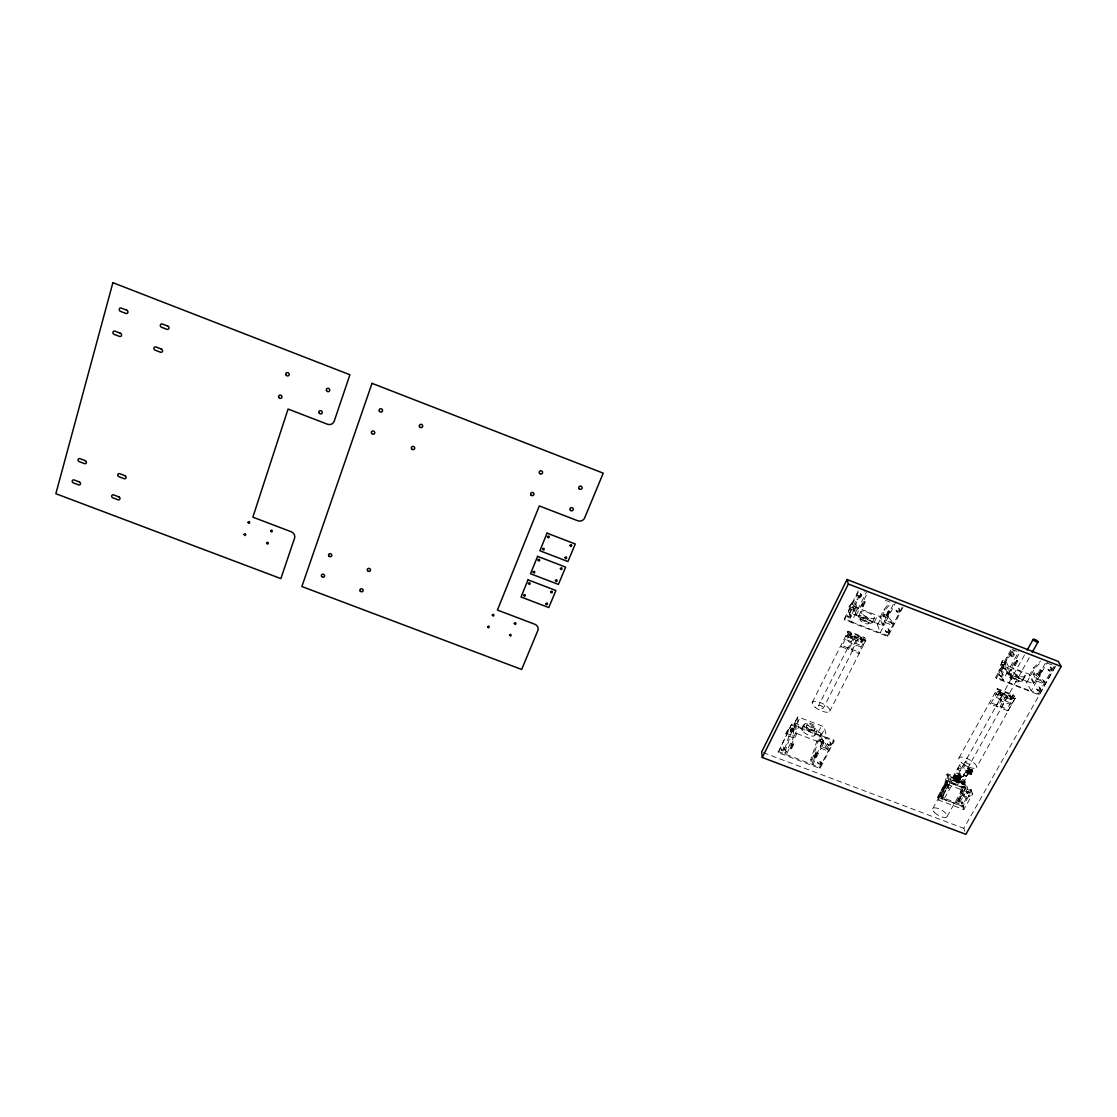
<?xml version="1.0" encoding="UTF-8"?>
<svg xmlns="http://www.w3.org/2000/svg" width="1117" height="1117" viewBox="0 0 1117 1117"><rect width="100%" height="100%" fill="white"/><g stroke="black" fill="none" stroke-linecap="round" stroke-linejoin="round"><path stroke-width="0.75" stroke-dasharray="5 3.75" d="M849.353 613.345L851.726 621.96L880.364 633.004L877.096 623.719A2.499 0.768 26.2 0 0 876.119 623.035L850.302 613.051A2.499 0.768 25.9 0 0 849.548 613.093L852.913 606.377A2.499 0.754 25.9 0 1 853.667 606.349L879.526 616.347A2.513 0.754 26.2 0 1 880.489 617.045L883.701 625.911M957.548 769.418L958.149 767.91M956.222 778.13L957.52 775.631M954.211 774.919L956.278 775.561L955.021 778.06M960.397 776.008L961.22 777.125L958.944 775.631L961.96 775.952L959.461 774.528L955.943 780.657L954.435 780.085L953.75 778.144L956.613 772.992C958.344 772.615 959.88 776.929 957.297 774.919L956.613 772.992M797.329 717.268L798.892 727.111L826.775 737.695L824.318 727.265A2.429 0.908 27.2 0 0 823.411 726.539L798.278 716.988A2.429 0.908 26.8 0 0 797.51 717.072L794.131 723.816L795.639 733.115M960.243 774.612L956.627 781.034L956.361 780.266L958.456 781.132L958.414 782.207L956.25 780.741L958.623 781.774L961.304 776.985M956.25 780.392L956.403 781.593L958.428 782.165M943.251 795.737L947.984 775.17M847.621 648.209L818.663 705.553M945.401 786.717L942.692 787.68L946.183 789.007L945.401 786.717L944.549 788.253L945.317 790.543L941.617 797.231L946.825 774.737L964.125 781.314L959.014 803.821L962.756 797.161L961.932 794.843L966.233 798.473L962.756 797.161M958.302 801.364L962.966 780.867L965.619 788.49L958.065 801.978L960.201 798.138M954.728 775.449L956.012 776.427M852.746 606.531L855.036 614.839M820.478 734.148L822.266 743.21L811.57 764.112L810.774 759.672L816.778 741.423L820.478 734.148L821.651 734.595L823.452 743.657M820.395 739.3L821.847 746.77L828.954 749.465L823.62 740.529L820.395 739.3L819.599 740.864L821.051 748.348L812.743 764.559L811.947 760.105L817.937 741.856L824.849 728.27M793.265 737.82L786.145 735.126L785.865 733.338L789.635 727.628L792.875 728.856L792.079 730.434L793.265 737.82L785.097 754.115L784.441 749.702L790.515 731.453L797.315 717.812M795.332 724.598L796.826 733.562L786.27 754.547L785.614 750.149L791.688 731.9L795.332 724.598L794.159 724.165M794.131 723.69L794.355 723.383A2.416 0.922 26.9 0 1 795.122 723.285L820.213 732.822A2.429 0.922 27.2 0 1 821.121 733.548L821.637 734.553M998.891 670.87L998.961 670.8A2.541 0.74 27.5 0 1 999.617 670.731L1025.043 680.56A2.541 0.74 27.8 0 1 1026.09 681.272L1031.41 691.297L1003.206 680.407L998.849 671.08L1002.563 664.252A2.541 0.726 27.5 0 1 1003.22 664.182L1028.701 674.04A2.555 0.726 27.7 0 1 1029.734 674.752L1034.942 684.344M1010.857 649.926L995.806 677.251L1003.038 680.058L1008.511 670.158L1001.265 667.352L1000.469 665.676L1002.759 660.315L1006.054 661.585L1009.433 668.497L1018.983 651.239M1000.469 665.676L1002.759 660.315M852.508 650.625L823.452 707.996A2.681 0.977 26.9 0 1 819.459 706.921A2.681 0.977 26.9 0 1 820.255 705.427A2.681 0.977 26.9 0 1 823.452 707.996M858.275 590.795L844.284 618.79L851.629 621.624L856.711 611.488L849.353 608.639L848.92 607.103L852.355 602.119L855.692 603.417L857.577 609.784L850.205 606.936L849.772 605.4M821.847 746.77L826.692 737.318L833.813 740.026L834.078 741.227L820.06 768.468L778.158 752.635L791.688 724.025L798.837 726.734L794.061 736.243L786.927 733.534L786.661 731.761M778.158 752.635L791.688 724.025M903.039 607.173L887.917 636.564L844.564 619.837L859.35 590.237M849.409 613.722L856.711 599.201L862.073 592.485M856.711 611.488L854.854 605.107L855.692 603.417M893.293 604.311L882.486 625.45L856.25 615.313L853.988 607.508L857.912 599.675L864.363 591.619M796.84 723.774L799.995 717.491M852.062 613.61L855.427 606.908M857.577 609.784L866.457 592.108M812.296 702.37L847.803 631.719M864.223 637.36L861.696 642.331L845.792 636.201L848.292 631.231L864.223 637.36A10.025 3.183 26.2 0 1 865.382 638.756L858.666 651.979A9.983 3.253 26.3 0 1 859.113 653.585L851.964 650.848A2.723 0.894 26.3 0 0 851.531 649.228L858.233 635.992L865.382 638.756M856.25 615.313L866.918 594.09M790.222 748.488L792.218 742.931L793.615 744.592L791.422 748.935L790.026 747.273L791.422 748.935M855.315 636.285L848.613 649.549L841.464 646.799L848.138 633.521L855.315 636.285A2.737 0.866 26.2 0 0 858.68 637.584L865.857 640.334L829.833 711.194M861.71 606.322L863.762 600.597L865.326 602.105L862.966 606.81L861.402 605.302L862.966 606.81M791.241 747.734L793.419 743.391M862.645 605.777L865.019 601.086M801.936 728.731L804.086 724.472M858.652 616.067L860.942 611.53M865.857 640.334A10.025 3.183 26.2 0 1 865.354 641.046L862.771 646.059A9.997 3.211 26.3 0 1 855.357 645.123A9.997 3.211 26.3 0 1 846.77 639.901L849.297 634.903A10.025 3.183 26.2 0 1 848.138 633.521M806.432 725.841L807.465 723.788M860.006 619.6L861.109 617.422M848.613 649.549A2.723 0.894 26.3 0 1 848.194 647.944L854.882 634.707A2.737 0.866 26.2 0 1 858.233 635.992M851.964 650.848L858.68 637.584M814.516 729.959A4.552 1.717 27.1 0 0 809.56 725.505A4.552 1.717 27.1 0 0 807.563 727.809A4.552 1.717 27.1 0 0 814.516 729.959L815.564 727.907A4.552 1.717 27 0 0 810.593 723.453A4.552 1.717 27 0 0 808.61 725.757A4.552 1.717 27 0 0 815.564 727.907M868.398 623.719A4.691 1.438 26.1 0 0 863.106 619.502A4.691 1.438 26.1 0 0 861.305 621.401A4.691 1.438 26.1 0 0 868.398 623.719L869.515 621.541A4.691 1.438 26.1 0 0 864.195 617.338A4.691 1.438 26.1 0 0 862.408 619.209A4.691 1.438 26.1 0 0 869.515 621.541M814.851 735.307L817.03 731.049M872.098 622.658L874.402 618.12M818.44 731.984L821.623 725.701M874.276 622.183L877.669 615.509M882.486 625.45L879.903 617.519L883.882 609.728L889.425 603.082M877.683 624.64L885.083 610.189L890.64 603.557M887.917 636.564L887.568 635.489L880.252 632.669L885.418 622.574L883.268 616.095L884.119 614.406L887.457 615.704L893.628 623.719L886.284 620.884L884.119 614.406M814 756.349L816.22 752.02L817.421 752.481L815.438 758.024L814 756.349L815.438 758.024M886.27 614.922L888.657 610.231L889.914 610.72L887.861 616.444L886.27 614.922L887.861 616.444M814.223 757.563L816.22 752.02M886.619 615.956L888.657 610.231M815.215 756.809L817.421 752.481M887.512 615.397L889.914 610.72M821.051 748.348L828.144 751.043L822.824 742.093L823.62 740.529M886.284 620.884L895.289 603.278M958.051 778.703L956.236 778.158L957.618 775.659L958.944 776.58L957.185 776.05M827.781 749.228L828.591 747.65M885.418 622.574L892.748 625.408L893.083 622.155M820.06 768.468L819.822 767.239L833.813 740.026M887.568 635.489L902.662 606.14M957.52 776.999L958.735 777.46M954.546 775.868L953.862 777.111M1055.272 666.179L1039.033 694.872L996.322 678.382L1011.416 651.016M1045.358 663.247L1033.742 683.869L1007.911 673.886L1003.82 665.425L1008.037 657.787L1014.781 651.085M1001.307 671.261L1004.923 664.713M963.622 795.611L962.798 793.307L967.099 796.938L963.622 795.611L967.657 788.407L964.697 780.28L947.398 773.704L946.825 774.737L949.618 782.808M962.952 806.418L938.545 797.175L938.14 795.904L946.685 780.448L971.148 789.733L971.622 791.004L962.798 806.669L937.749 797.189L946.406 781.537L971.622 791.004M958.958 757.898L997.327 688.658L1013.021 694.704A10.179 3.058 27.9 0 1 1014.404 696.17L1007.185 709.086A10.151 3.128 28 0 1 1007.981 710.817L1015.227 697.888L1008.162 695.165A2.779 0.838 27.9 0 1 1004.853 693.88L997.774 691.158L990.597 704.143L997.635 706.838L1004.853 693.88M938.545 797.175L947.118 781.691L946.685 780.448M932.737 808.652L949.673 778.074M1007.911 673.886L1019.374 653.18M971.567 791.101L972.614 793.964L963.831 809.574L938.685 800.065L947.37 784.371L946.406 781.537M1008.637 673.774L1011.094 669.334M1013.985 665.229L1016.526 660.636L1015.967 659.533L1017.769 661.11L1015.213 665.704L1013.426 664.112L1015.213 665.704M996.448 697.511L1012.197 703.57A10.165 3.086 27.9 0 1 1005.384 702.844A10.165 3.086 27.9 0 1 996.448 697.511L999.157 692.624A10.179 3.058 27.9 0 1 997.774 691.158M1014.669 664.601L1017.21 660.007M946.183 789.007L950.19 781.774M952.55 777.641L959.726 764.726M943.39 795.053L950.455 782.305L947.398 773.704M1009.963 677.209L1011.136 675.087M954.435 780.085L958.121 773.564M944.521 798.32L952.536 783.911L965.577 788.546M954.295 780.783L954.588 780.266A2.318 0.824 28.9 0 0 952.075 778.032A2.318 0.824 28.9 0 0 951.056 779.094A2.318 0.824 28.9 0 0 954.532 780.336M958.288 774.053L1024.694 654.618M997.635 706.838A2.779 0.852 28 0 1 996.867 705.12L1004.057 692.177A2.779 0.838 27.9 0 1 1007.366 693.448L1014.404 696.17M956.836 779.652L959.042 781.258L956.599 779.68L959.698 774.5M957.004 779.666L960.048 774.556M957.074 780.699L960.438 774.681M957.255 780.825L960.648 774.765M957.451 780.937L960.843 774.863M957.66 781.048L961.025 774.975M957.869 781.146L961.22 775.1M958.079 781.23L961.402 775.226M958.26 781.3L961.555 775.352M1007.981 710.817L1000.944 708.122A2.779 0.852 28 0 0 1000.162 706.377L1007.366 693.448M958.442 781.341L961.695 775.491M958.679 781.425L961.891 775.743M958.972 781.314L961.96 776.036M966.526 776.594L963.608 775.491A2.681 0.949 28.9 0 0 963.385 774.863L965.074 771.833L967.992 772.95L966.303 775.98A5.962 2.094 28.9 0 1 966.526 776.594L968.216 773.564L965.297 772.461M972.279 770.102L967.127 768.147L965.716 770.674L970.533 773.215L972.111 769.39L970.603 773.118M1000.944 708.122L1008.162 695.165M962.994 776.65L1029.665 656.978M967.35 771.135L969.081 768.035M967.182 771.945L969.361 768.217L972.013 769.25M1018.327 681.761A4.775 1.382 27.7 0 0 1013.021 677.391A4.775 1.382 27.7 0 0 1011.206 679.136A4.775 1.382 27.7 0 0 1018.327 681.761L1019.598 679.513M962.994 783.394L970.059 770.66A6.353 2.206 28.8 0 0 970.296 769.892M1010.313 699.549A10.165 3.086 27.9 0 0 1001.432 694.271A10.165 3.086 27.9 0 0 994.647 693.517L1010.313 699.549L1013.021 694.704M967.629 771.316L970.031 772.224L971.762 769.124M1014.445 699.661L1015.13 698.418M970.38 773.159L972.111 770.046M964.097 784.595A2.318 0.824 29.1 0 0 961.625 782.291A2.318 0.824 29.1 0 0 960.634 783.352A2.318 0.824 29.1 0 0 964.097 784.595L964.432 784.022M1022.111 680.839L1024.596 676.399M965.591 772.001L970.603 773.774L972.586 770.786M1023.2 679.708L1026.844 673.188M947.048 816.653L964.166 786.047M970.394 769.892L969.793 771.945L968.579 769.795L970.408 770.144L968.551 773.788L970.952 774.695L972.698 770.925L971.19 774.653L972.935 771.638M956.124 802.718L964.18 788.337M1015.227 697.888A10.179 3.058 27.9 0 1 1014.962 698.67L976.495 767.435M958.456 800.763L965.577 788.057M1033.742 683.869L1029.343 675.296L1033.616 667.687L1040.527 661.069M1026.858 682.25L1034.803 668.148L1041.728 661.529M1033.141 674.054L1036.422 675.324L1044.004 683.869L1036.785 681.077L1033.141 674.054L1034.063 672.42L1037.344 673.691L1044.94 682.222L1037.707 679.429L1034.063 672.42M963.831 809.574L962.491 805.134L971.148 789.733M1036.422 675.324L1037.344 673.691M1037.93 673.593L1040.499 669.027L1041.728 669.502L1042.329 670.619L1039.745 675.199L1037.93 673.593L1039.745 675.199M1038.517 674.724L1041.1 670.144L1040.499 669.027M1036.785 681.077L1031.228 690.934L1038.447 693.713L1039.033 694.872M1037.707 679.429L1047.397 662.241M1043.11 682.166L1044.046 680.518M1038.447 693.713L1054.657 665.062M964.823 831.341L963.789 828.353L1055.719 666.011M785.865 733.338L788.853 729.206L792.079 730.434M848.92 607.103L851.517 603.808L854.854 605.107M1013.58 650.625L1006.85 657.327L1008.037 657.787M1014.92 698.697L999.157 692.624M997.299 688.686L997.327 688.658A10.179 3.058 27.9 0 0 997.006 689.468L1004.057 692.177M969.751 770.912C975.239 777.586 962.631 768.929 972.865 771.652M970.017 770.772L970.087 770.716A5.976 2.08 28.8 0 1 961.863 768.049A5.976 2.08 28.8 0 1 961.821 764.251A5.976 2.08 28.8 0 1 970.045 769.264M956.278 775.561L954.895 778.046L953.373 777.474A5.962 2.122 29 0 1 953.206 776.999L955.314 777.669M865.298 641.074L849.297 634.903M848.25 631.259L848.292 631.231A10.025 3.183 26.2 0 0 847.719 631.943L854.882 634.707M957.897 769.571L958.456 768.007M969.849 770.87L968.523 770.437M970.101 771.833L971.315 772.364M944.549 788.253L941.84 789.216L945.317 790.543M851.196 635.852C846.532 634.107 854.114 631.901 851.056 636.048M970.254 771.763L969.444 772.908M861.444 639.79C865.843 642.038 858.638 643.951 861.235 639.846C864.446 636.606 856.767 637.193 861.263 639.971M938.14 795.904L962.491 805.134M792.4 744.131L793.615 744.592M816.443 753.235L817.644 753.696M784.441 749.702L785.614 750.149M810.774 759.672L811.947 760.105M777.991 751.42L819.822 767.239M763.288 752.621L963.789 828.353M972.348 770.66L967.364 768.761A2.695 0.935 28.8 0 1 963.999 768.105A2.695 0.935 28.8 0 1 963.231 766.053A2.695 0.935 28.8 0 1 967.127 768.147M958.344 767.812L961.234 768.915M965.94 771.302L968.216 772.196A5.976 2.094 28.9 0 0 967.448 771.247M957.674 769.613L960.564 770.702M963.385 774.863L966.303 775.98M956.11 775.086L954.588 774.514A5.962 2.108 28.9 0 0 954.756 774.989M956.403 778.619L957.395 778.591M953.75 778.144L955.258 778.717L955.943 780.657M791.869 725.198L834.078 741.227M947.37 784.371L972.614 793.964M819.599 740.864L822.824 742.093M796.826 733.562L822.266 743.21M790.515 731.453L791.688 731.9M816.778 741.423L817.937 741.856M848.194 647.944L841.059 645.207A9.983 3.253 26.3 0 0 841.464 646.799M851.531 649.228L858.666 651.979M996.867 705.12L989.844 702.411A10.151 3.128 28 0 0 990.597 704.143M1000.162 706.377L1007.185 709.086M952.536 783.911L950.455 782.305M852.788 607.034L853.988 607.508M879.903 617.519L881.118 617.98M1002.466 664.531L1003.82 665.425M1029.343 675.296L1030.53 675.757M1009.433 668.497L1002.172 665.69L1001.377 664.029M846.77 639.901L862.771 646.059M885.25 600.276L890.095 602.147M1012.253 649.494L1017.029 651.351M1047.313 663.093L1052.088 664.936M864.069 601.616L865.326 602.105M889.006 611.264L890.263 611.753M1016.526 660.636L1017.769 661.11M1041.1 670.144L1042.329 670.619M856.711 599.201L857.912 599.675M883.882 609.728L885.083 610.189M1033.616 667.687L1034.803 668.148M883.268 616.095L886.591 617.38L892.218 623.845M1001.851 661.962L1005.146 663.233L1008.511 670.158M960.313 775.966L959.461 774.528M947.844 783.226C946.183 781.314 945.122 786.033 947.649 785.768C949.548 783.45 947.635 784.218 946.085 784.008M941.896 794.117L940.193 794.117L940.514 796.1L942.259 796.184L941.938 794.201L942.357 795.472M963.287 803.402C959.266 803.751 962.379 799.381 963.329 803.57C961.919 805.664 960.829 803.332 962.854 802.201M968.844 791.255C959.978 794.494 976.188 793.503 967.071 792.037M969.347 792.609L968.118 792.135L967.504 793.224M970.715 770.73L969.584 770.241L968.872 771.358M1051.055 667.589L1051.669 668.706M852.271 636.397L850.344 636.718L851.978 638.631L852.271 636.397L851.685 637.57L850.358 636.899M1048.081 669.278L1048.695 670.395M1000.497 691.144L998.556 691.465L1000.385 693.434L1000.497 691.144L999.855 692.289L998.612 691.814M1001.014 692.289L999.757 691.8L999.129 692.945M1001.809 693.992L999.855 694.299L1001.684 696.282L1001.809 693.992L1001.167 695.137L999.91 694.648M1002.326 695.123L1001.069 694.648L1000.427 695.793M1010.536 695.025C1004.895 694.732 1014.39 698.111 1011.793 700.164C1007.953 698.725 1013.384 694.411 1008.651 695.682M1011.08 696.156L1009.824 695.682L1009.182 696.826M1009.991 698.53L1011.248 699.019L1011.89 697.874M1039.773 687.555L1040.36 688.7M1036.688 688.952L1037.414 690.362M1013.496 653.263L1014.054 654.367M1010.271 654.408L1010.815 655.511M1002.619 664.936L1006.71 673.425M1002.41 673.342L1002.94 674.473M940.095 794.829L941.785 794.983L940.514 796.1M961.444 804.017L960.983 802.746M948.389 784.72L947.216 784.134L946.518 785.265M999.198 674.473L999.729 675.603M969.095 771.987L970.338 772.447L970.966 771.428M1012.435 699.019L1011.178 698.53L1010.536 699.689M995.806 677.251L996.322 678.382M964.125 781.314L967.085 789.44M899.311 609.016L899.674 610.05M896.113 610.189L896.476 611.222M888.797 629.471L889.16 630.533M885.627 630.63L885.976 631.691M937.749 797.189L938.685 800.065M861.039 594.188L861.347 595.207M857.856 595.375L858.163 596.394M849.646 634.274L850.959 634.945L851.559 633.772M849.981 635.503L850.763 634.274L851.894 634.987M850.693 638.142L851.489 636.913L852.62 637.625M850.735 614.769L851.112 616.109A1.689 1.522 -11.3 0 1 848.822 617.827A1.689 1.522 -11.3 0 1 848.389 615.216A1.689 1.522 -11.3 0 1 851.112 616.109M861.752 637.695L861.165 638.868L859.839 638.198M862.115 638.924L860.984 638.212L860.188 639.427M862.519 640.334L861.919 641.507L860.593 640.851M860.942 642.093L861.738 640.851L862.869 641.577M847.482 615.635L847.859 616.975M844.284 618.79L844.564 619.837M830.727 742.959L830.978 744.173M827.515 743.475L827.753 744.676M821.009 762.059A1.62 1.41 -5.2 0 1 818.649 763.442A1.62 1.41 -5.2 0 1 818.51 760.998A1.62 1.41 -5.2 0 1 821.009 762.059L821.218 763.148A1.62 1.424 -5.2 0 1 818.887 764.67A1.62 1.424 -5.2 0 1 818.747 762.213A1.62 1.424 -5.2 0 1 821.232 763.288M817.798 762.408L818.021 763.637M793.782 729.08A1.634 1.438 -4.6 0 1 791.422 730.49A1.634 1.438 -4.6 0 1 791.269 728.005A1.634 1.438 -4.6 0 1 793.782 729.08L793.95 730.127M792.875 728.856L794.061 736.243M790.557 729.443L790.738 730.63M784.204 747.999L784.385 749.214M781.02 748.502L781.188 749.716M845.792 636.201A9.997 3.211 26.3 0 1 853.165 637.165A9.997 3.211 26.3 0 1 861.696 642.331M958.232 801.42A2.318 2.011 57.6 0 1 957.841 802.397M943.432 797.524A2.318 2.011 57.4 0 1 943.307 795.765M968.551 773.132A5.976 2.094 28.9 0 1 968.369 773.718M941.408 798.627C943.53 801.447 943.516 795.807 941.408 798.627M947.439 787.764C949.157 790.724 950.008 784.93 947.439 787.764M962.407 806.586C964.18 809.42 964.865 803.989 962.435 806.418M968.495 795.765C970.394 798.641 970.785 793 968.509 795.681M1049.645 671.024A1.717 1.494 -17.1 0 0 1051.851 669.139A1.717 1.494 -17.1 0 0 1049.058 668.511A1.717 1.494 -17.1 0 0 1049.645 671.024M1011.918 656.405A1.717 1.494 -16.5 0 0 1014.096 654.506A1.717 1.494 -16.5 0 0 1011.304 653.892A1.717 1.494 -16.5 0 0 1011.918 656.405M1000.818 676.497A1.703 1.48 -15.4 0 0 1002.982 674.612A1.703 1.48 -15.4 0 0 1000.204 673.998A1.703 1.48 -15.4 0 0 1000.818 676.497M1038.363 690.976A1.703 1.48 -16 0 0 1040.541 689.119A1.703 1.48 -16 0 0 1037.763 688.505A1.703 1.48 -16 0 0 1038.363 690.976M897.426 612.102A1.703 1.536 -14 0 0 899.757 610.357A1.703 1.536 -14 0 0 897.035 609.463A1.703 1.536 -14 0 0 897.426 612.102M886.926 632.543A1.689 1.522 -12.6 0 0 889.244 630.826A1.689 1.522 -12.6 0 0 886.535 629.946A1.689 1.522 -12.6 0 0 886.926 632.543M859.127 597.26A1.703 1.55 -12.7 0 0 861.43 595.515A1.703 1.55 -12.7 0 0 858.708 594.621A1.703 1.55 -12.7 0 0 859.127 597.26M791.618 731.677A1.634 1.438 -4.6 0 0 793.978 730.267A1.634 1.438 -4.6 0 0 791.45 729.178A1.634 1.438 -4.6 0 0 791.618 731.677M781.914 750.68A1.62 1.424 -3.7 0 0 784.399 749.493A1.62 1.424 -3.7 0 0 782.04 748.208A1.62 1.424 -3.7 0 0 781.914 750.68M828.619 745.709A1.634 1.438 -6.1 0 0 830.992 744.313A1.634 1.438 -6.1 0 0 828.493 743.238A1.634 1.438 -6.1 0 0 828.619 745.709M1010.62 676.846A7.61 2.206 27.7 0 0 1021.971 681.007A7.61 2.206 27.7 0 0 1013.51 674.068A7.61 2.206 27.7 0 0 1010.62 676.846M1013.091 672.406A7.61 2.178 27.6 0 0 1024.457 676.581A7.61 2.178 27.6 0 0 1015.967 669.655A7.61 2.178 27.6 0 0 1013.091 672.406M1011.36 655.302A1.717 1.494 -16.5 0 0 1013.538 653.417A1.717 1.494 -16.5 0 0 1010.745 652.789A1.717 1.494 -16.5 0 0 1011.36 655.302M1000.287 675.366A1.703 1.48 -15.4 0 0 1002.452 673.495A1.703 1.48 -15.4 0 0 999.673 672.867A1.703 1.48 -15.4 0 0 1000.287 675.366M1037.763 689.831A1.703 1.466 -16.1 0 0 1039.955 687.974A1.703 1.466 -16.1 0 0 1037.176 687.36A1.703 1.466 -16.1 0 0 1037.763 689.831M1049.031 669.893A1.717 1.48 -17.1 0 0 1051.237 668.008A1.717 1.48 -17.1 0 0 1048.444 667.394A1.717 1.48 -17.1 0 0 1049.031 669.893M1012.379 677.014A4.775 1.382 27.7 0 0 1019.514 679.625A4.775 1.382 27.7 0 0 1014.208 675.268A4.775 1.382 27.7 0 0 1012.379 677.014M959.21 774.765A2.653 0.935 28.9 0 0 963.203 776.189A2.653 0.935 28.9 0 0 960.369 773.564A2.653 0.935 28.9 0 0 959.21 774.765M805.804 727.865A7.261 2.737 27.1 0 0 816.876 731.272A7.261 2.737 27.1 0 0 808.973 724.165A7.261 2.737 27.1 0 0 805.804 727.865M803.654 732.138A7.247 2.751 27.1 0 0 814.712 735.544A7.247 2.751 27.1 0 0 806.823 728.41A7.247 2.751 27.1 0 0 803.654 732.138M781.746 749.465A1.62 1.424 -3.7 0 0 784.232 748.292A1.62 1.424 -3.7 0 0 781.858 746.994A1.62 1.424 -3.7 0 0 781.746 749.465M828.367 744.508A1.634 1.424 -6.1 0 0 830.741 743.112A1.634 1.424 -6.1 0 0 828.242 742.037A1.634 1.424 -6.1 0 0 828.367 744.508M860.649 619.139A7.484 2.29 26.1 0 0 871.958 622.839A7.484 2.29 26.1 0 0 863.497 616.137A7.484 2.29 26.1 0 0 860.649 619.139M862.952 614.573A7.498 2.276 26.1 0 0 874.276 618.301A7.498 2.276 26.1 0 0 865.787 611.613A7.498 2.276 26.1 0 0 862.952 614.573M858.819 596.255A1.703 1.536 -12.8 0 0 861.123 594.495A1.703 1.536 -12.8 0 0 858.401 593.602A1.703 1.536 -12.8 0 0 858.819 596.255M848.529 616.793A1.689 1.522 -11.3 0 0 850.819 615.062A1.689 1.522 -11.3 0 0 848.11 614.182A1.689 1.522 -11.3 0 0 848.529 616.793M886.577 631.482A1.689 1.522 -12.6 0 0 888.881 629.765A1.689 1.522 -12.6 0 0 886.186 628.885A1.689 1.522 -12.6 0 0 886.577 631.482M897.063 611.055A1.703 1.536 -14 0 0 899.394 609.323A1.703 1.536 -14 0 0 896.672 608.43A1.703 1.536 -14 0 0 897.063 611.055M815.033 707.145A9.816 3.574 26.9 0 0 829.749 711.347A9.816 3.574 26.9 0 0 818.384 701.909A9.816 3.574 26.9 0 0 815.033 707.145M966.107 762.716A2.723 0.935 28.7 0 0 970.101 763.986A2.723 0.935 28.7 0 0 966.917 761.291A2.723 0.935 28.7 0 0 966.107 762.716M961.681 762.702A9.983 3.435 28.7 0 0 976.412 767.588A9.983 3.435 28.7 0 0 965.06 757.773A9.983 3.435 28.7 0 0 961.681 762.702M934.552 812.562A8.196 3.086 29.4 0 0 946.867 816.904A8.196 3.086 29.4 0 0 938.238 808.526A8.196 3.086 29.4 0 0 934.552 812.562M950.762 779.61A2.318 0.824 28.9 0 0 954.253 780.853A2.318 0.824 28.9 0 0 951.796 778.549A2.318 0.824 28.9 0 0 950.762 779.61M960.913 782.835A2.318 0.824 29 0 0 964.39 784.078A2.318 0.824 29 0 0 961.919 781.774A2.318 0.824 29 0 0 960.913 782.835M955.775 780.965A2.653 0.949 29 0 0 959.74 782.375A2.653 0.949 29 0 0 956.934 779.736A2.653 0.949 29 0 0 955.775 780.965M951.586 781.886A8.266 2.946 29 0 0 963.985 786.298A8.266 2.946 29 0 0 955.161 778.046A8.266 2.946 29 0 0 951.586 781.886M955.482 781.481A2.653 0.949 29 0 0 959.461 782.891A2.653 0.949 29 0 0 956.641 780.252A2.653 0.949 29 0 0 955.482 781.481M953.932 780.378A5.962 2.122 29 0 0 962.868 783.562A5.962 2.122 29 0 0 956.515 777.627A5.962 2.122 29 0 0 953.932 780.378M958.903 775.282A2.681 0.949 28.9 0 0 962.938 776.72A2.681 0.949 28.9 0 0 960.075 774.067A2.681 0.949 28.9 0 0 958.903 775.282"/><path stroke-width="1.5" d="M847.049 579.514L761.654 752.006L762.297 757.494L965.842 834.329L1061.15 666.5L1058.302 661.459L847.049 579.514L848.361 583.996L762.297 757.494M1027.235 650.052L1033.169 639.371M1032.192 652.454L1038.07 641.898A2.751 0.74 27.2 0 0 1034.914 639.524A2.751 0.74 27.2 0 0 1033.909 640.432A2.751 0.74 27.2 0 0 1038.028 641.954M848.361 583.996L1061.15 666.5M487.584 626.791C489.162 630.03 490.321 624.138 487.598 626.707M492.276 615.118C494.105 618.329 494.677 612.409 492.276 615.034M509.547 635.112C511.684 638.296 511.516 632.236 509.547 635.112M514.295 623.481C515.859 626.735 517.073 620.815 514.309 623.398M523.65 595.333C525.213 598.642 526.47 592.638 523.664 595.249M528.495 583.451C530.435 586.718 530.826 580.603 528.495 583.451M533.144 572.044C535.085 575.367 535.476 569.139 533.144 572.044M538.059 560.008C540.014 563.345 540.363 557.048 538.059 560.008M542.527 549.033C544.202 552.44 545.222 546.143 542.527 549.033M547.498 536.844C549.299 540.237 550.178 533.842 547.498 536.844M545.794 603.78C547.316 607.048 548.629 601.114 545.808 603.683M550.709 591.926C552.468 595.263 553.32 588.938 550.709 591.926M555.414 580.561C557.215 583.856 557.942 577.782 555.428 580.477M560.399 568.567C562.423 571.876 562.661 565.551 560.399 568.567M564.937 557.634C566.514 560.999 567.757 554.856 564.951 557.551M569.977 545.473C571.611 548.866 572.812 542.569 569.991 545.389M244.092 534.471C245.88 537.877 246.606 531.86 244.106 534.387M248.03 522.351C249.817 525.8 250.571 519.628 248.03 522.351M266.586 542.988C268.08 546.436 269.462 540.419 266.6 542.904M270.579 530.91C272.394 534.401 273.093 528.062 270.579 530.91M112.887 282.671L55.85 493.7L280.87 578.606L294.553 538.212A5.362 4.845 30.4 0 0 291.104 531.706L252.861 517.171L288.06 409.045L327.365 424.195A5.557 5.138 36.8 0 0 334.165 421.291L349.928 374.753L112.887 282.671M372.031 383.34L301.869 586.523L521.653 669.46L537.836 630.533A5.236 4.789 11.9 0 0 534.792 624.249L497.442 610.064L539.302 505.931L577.643 520.717A5.403 5.096 9.5 0 0 584.624 517.953L603.236 473.161L372.031 383.34M528.048 579.849L521.053 597.009L548.796 607.578L555.903 590.488L528.048 579.849M537.598 556.35L530.519 573.747L558.43 584.414L565.635 567.101L537.598 556.35M547.051 533.144L539.874 550.765L567.953 561.53L575.255 543.993L547.051 533.144M79.321 481.916L74.253 480.003A1.717 1.494 38.6 0 0 72.256 480.868A1.717 1.494 38.6 0 0 73.443 482.935L78.511 484.848A1.717 1.494 38.4 0 0 80.494 483.982A1.717 1.494 38.4 0 0 79.321 481.916M118.793 496.842L113.739 494.929A1.703 1.494 37.3 0 0 111.742 495.794A1.703 1.494 37.3 0 0 112.901 497.847L117.955 499.76A1.703 1.494 37.1 0 0 119.952 498.894A1.703 1.494 37.1 0 0 118.793 496.842M85.185 460.623L80.089 458.682A1.731 1.508 39.5 0 0 78.092 459.562A1.731 1.508 39.5 0 0 79.279 461.642L84.375 463.583A1.731 1.508 39.3 0 0 86.372 462.703A1.731 1.508 39.3 0 0 85.185 460.623M124.881 475.674L119.798 473.748A1.717 1.508 38.2 0 0 117.788 474.613A1.717 1.508 38.2 0 0 118.947 476.694L124.029 478.621A1.717 1.508 38 0 0 126.039 477.755A1.717 1.508 38 0 0 124.881 475.674M120.315 333.229L115.051 331.204A1.801 1.592 45.9 0 0 112.971 332.154A1.801 1.592 45.9 0 0 114.185 334.374L119.435 336.399A1.801 1.592 45.8 0 0 121.53 335.449A1.801 1.592 45.8 0 0 120.315 333.229M161.281 349.049L156.031 347.024A1.787 1.606 44.8 0 0 153.951 347.973A1.787 1.606 44.8 0 0 155.137 350.18L160.373 352.204A1.787 1.606 44.7 0 0 162.468 351.255A1.787 1.606 44.7 0 0 161.281 349.049M126.668 310.191L121.376 308.138A1.815 1.62 47.2 0 0 119.282 309.102A1.815 1.62 47.2 0 0 120.496 311.35L125.788 313.402A1.815 1.62 47.1 0 0 127.883 312.439A1.815 1.62 47.1 0 0 126.668 310.191M167.732 326.094L162.454 324.056A1.801 1.62 46.2 0 0 160.359 325.019A1.801 1.62 46.2 0 0 161.546 327.253L166.81 329.292A1.801 1.62 46.1 0 0 168.918 328.328A1.801 1.62 46.1 0 0 167.732 326.094M326.457 390.447A1.745 1.62 39.3 0 0 329.375 391.132A1.745 1.62 39.3 0 0 328.328 388.339A1.745 1.62 39.3 0 0 326.457 390.447M285.868 374.572A1.759 1.62 41.6 0 0 288.731 375.549A1.759 1.62 41.6 0 0 287.935 372.673A1.759 1.62 41.6 0 0 285.868 374.572M278.691 397.219A1.745 1.606 40 0 0 281.582 397.889A1.745 1.606 40 0 0 280.521 395.125A1.745 1.606 40 0 0 278.691 397.219M319.001 412.773A1.745 1.606 37.6 0 0 321.891 413.458A1.745 1.606 37.6 0 0 320.858 410.693A1.745 1.606 37.6 0 0 319.001 412.773M360.219 591.088A1.648 1.494 24.4 0 0 363.011 590.977A1.648 1.494 24.4 0 0 361.336 588.757A1.648 1.494 24.4 0 0 360.219 591.088M367.591 570.703A1.662 1.508 25 0 0 370.397 570.592A1.662 1.508 25 0 0 368.722 568.344A1.662 1.508 25 0 0 367.591 570.703M321.598 576.386A1.662 1.494 27 0 0 324.419 576.526A1.662 1.494 27 0 0 322.939 574.166A1.662 1.494 27 0 0 321.598 576.386M328.775 555.889A1.662 1.508 27.7 0 0 331.595 556.029A1.662 1.508 27.7 0 0 330.115 553.641A1.662 1.508 27.7 0 0 328.775 555.889M371.556 433.201A1.731 1.606 33.8 0 0 374.474 433.591A1.731 1.606 33.8 0 0 373.218 430.953A1.731 1.606 33.8 0 0 371.556 433.201M379.305 411.042A1.731 1.634 35.4 0 0 382.251 411.447A1.731 1.634 35.4 0 0 380.981 408.766A1.731 1.634 35.4 0 0 379.305 411.042M411.587 448.755A1.717 1.606 30.1 0 0 414.519 448.894A1.717 1.606 30.1 0 0 413.025 446.367A1.717 1.606 30.1 0 0 411.587 448.755M419.475 426.596A1.731 1.634 31.6 0 0 422.408 427.001A1.731 1.634 31.6 0 0 421.179 424.334A1.731 1.634 31.6 0 0 419.475 426.596M570.508 510.427A1.689 1.592 10.6 0 0 573.272 509.561A1.689 1.592 10.6 0 0 571.052 507.704A1.689 1.592 10.6 0 0 570.508 510.427M531.064 495.138A1.689 1.606 15.7 0 0 533.884 494.51A1.689 1.606 15.7 0 0 531.846 492.471A1.689 1.606 15.7 0 0 531.064 495.138M539.679 473.51A1.703 1.62 15.7 0 0 542.527 472.882A1.703 1.62 15.7 0 0 540.474 470.815A1.703 1.62 15.7 0 0 539.679 473.51M579.346 488.939A1.703 1.62 9.9 0 0 582.111 488.059A1.703 1.62 9.9 0 0 579.891 486.188A1.703 1.62 9.9 0 0 579.346 488.939"/></g></svg>
